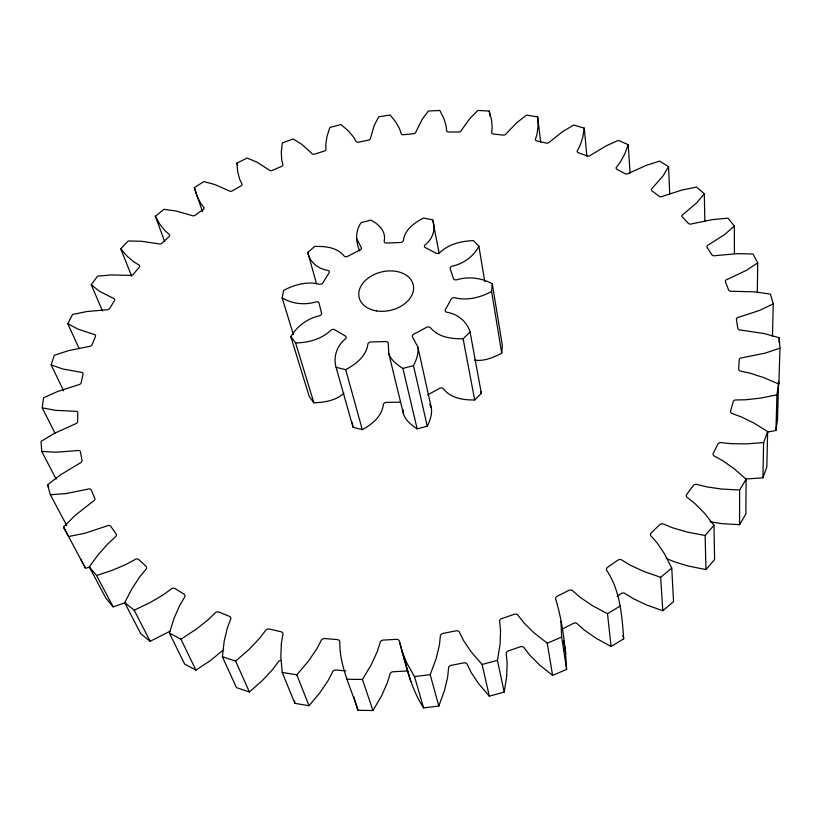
<?xml version="1.0" encoding="UTF-8"?>
<svg xmlns="http://www.w3.org/2000/svg" width="821" height="821" viewBox="0 0 821 821"><rect width="100%" height="100%" fill="white"/><g stroke="black" fill="none" stroke-linecap="round" stroke-linejoin="round"><path stroke-width="1.23" d="M710.011 521.817L722.223 523.665L739.557 524.701L739.629 490.034L746.104 479.207L734.148 468.719L722.798 460.735L714.988 456.425A3.099 2.412 1.2 0 1 713.316 453.254L717.882 444.099A3.089 2.391 1.2 0 1 721.823 442.683L731.203 443.679L746.217 443.884L763.612 442.591L767.635 431.548L753.945 423.092L741.332 416.924L732.886 413.794A3.038 2.309 1.1 0 1 730.618 410.993L733.153 401.767A3.027 2.289 1 0 1 736.673 399.95L745.94 399.755L760.472 398.134L776.953 394.819L778.544 383.92L763.633 377.568L750.22 373.237L741.425 371.277A2.976 2.217 0.6 0 1 738.654 368.906L739.208 359.875A2.966 2.186 0.5 0 1 742.225 357.74L764.792 353.225L779.95 348.166L779.232 337.698L763.612 333.449L740.922 330.093A2.915 2.114 -0.1 0 1 737.761 328.174L736.437 319.585A2.894 2.094 -0.2 0 1 738.91 317.214L759.712 310.359L773.249 303.862L770.416 294.082L754.52 291.855L731.973 291.27A2.843 2.022 -0.9 0 1 728.525 289.813L725.477 281.849A2.832 2.001 -1.2 0 1 727.385 279.335L746.032 270.53L757.721 262.894L752.99 254.007L737.237 253.668L715.358 255.629A2.781 1.94 -1.9 0 1 711.725 254.633L707.148 247.449A2.761 1.919 -2.2 0 1 708.472 244.874L724.686 234.508L734.374 226.032L728.001 218.17L712.731 219.566L691.97 223.805A2.709 1.858 -3 0 1 688.244 223.261L682.333 216.98A2.699 1.847 -3.3 0 1 683.093 214.394L696.66 202.859L704.295 193.818L696.516 187.096L682.015 190.041L662.742 196.27A2.648 1.796 -4.2 0 1 659.017 196.168L651.966 190.862A2.637 1.775 -4.4 0 1 652.172 188.337L662.999 175.971L668.561 166.632L659.632 161.101L646.137 165.421L628.629 173.354A2.596 1.734 -5.4 0 1 624.966 173.652L617.002 169.372A2.586 1.724 -5.6 0 1 616.684 166.961L620.327 162.096L624.709 154.112L628.219 144.691L618.367 140.391L606.072 145.892L590.556 155.251A2.545 1.683 -6.6 0 1 587.036 155.918L578.333 152.696A2.535 1.673 -6.8 0 1 577.522 150.438L580.108 145.44L582.766 137.405L584.275 128.107L573.725 125.049L562.765 131.545L549.423 142.064A2.504 1.642 -7.8 0 1 546.088 143.059L536.852 140.904A2.494 1.632 -8.1 0 1 535.59 138.841L537.108 133.813L538.073 125.9L537.652 116.91L526.61 115.084L517.117 122.401L506.075 133.802A2.463 1.601 -9 0 1 502.975 135.106L493.37 134.018A2.463 1.601 -9.3 0 1 491.697 132.181L492.169 127.234L491.502 119.579L489.224 111.051L477.894 110.445L469.961 118.409L461.31 130.457A2.442 1.58 -10.3 0 1 458.487 132.027L448.687 131.996A2.432 1.58 -10.5 0 1 446.634 130.416L446.08 125.623L443.843 118.378L439.81 110.445L428.357 111.051L422.066 119.497L415.888 131.945A2.422 1.56 -11.5 0 1 413.374 133.741L403.532 134.747A2.422 1.56 -11.8 0 1 401.151 133.443L399.611 128.907L395.866 122.185L390.17 115.002L378.779 116.767L374.171 125.541L370.517 138.154A2.412 1.56 -12.7 0 1 368.362 140.145L358.633 142.156A2.412 1.56 -13 0 1 355.955 141.161L353.461 136.953L348.289 130.878L341.054 124.556L329.868 127.46L327.015 136.399L325.814 144.127L325.916 148.95A2.422 1.56 -14 0 1 324.141 151.115L314.679 154.091A2.422 1.56 -14.2 0 1 311.744 153.414L301.83 144.311L293.148 138.965L282.352 142.957L281.295 151.916L281.665 159.52L282.773 164.179A2.432 1.57 -15.2 0 1 281.408 166.458L272.356 170.368A2.432 1.57 -15.5 0 1 269.216 170.029L257.189 162.281L247.193 158.053L236.941 163.092L237.71 171.897L239.67 179.235L241.764 183.637A2.442 1.591 -16.5 0 1 240.84 186.008L232.353 190.8A2.453 1.591 -16.7 0 1 229.059 190.811L215.071 184.612L203.885 181.585L194.361 187.619L196.978 196.116L200.529 203.044L203.608 207.097A2.473 1.611 -17.7 0 1 203.146 209.509L195.377 215.123A2.484 1.621 -18 0 1 191.97 215.513L176.207 211.028L163.995 209.334L155.354 216.303L164.652 241.415M746.104 479.207L745.868 514.008L739.557 524.701M757.311 292.912L757.721 262.894M745.981 479.002L762.925 477.791L763.612 442.591M767.635 431.548L766.835 466.862L762.925 477.791M772.458 336.292L773.249 303.862M767.286 432.185L775.937 430.461L776.953 394.819M779.088 342.665L779.232 337.698M778.544 383.92L777.487 419.634L775.937 430.461M779.95 348.166L778.883 384.125L778.729 381.816M474.62 360.101C484.123 361.599 493.411 357.361 501.734 353.276L502.37 345.662L492.292 283.779C481.342 277.826 468.432 276.225 456.414 279.869A2.802 1.991 -10.7 0 1 453.408 278.329L450.288 269.001A2.781 1.96 -10.8 0 1 451.858 266.291C463.29 263.787 473.419 256.757 478.889 246.321L473.512 240.645C461.248 241.056 448.646 244.032 439.553 252.858A2.75 1.919 -11.2 0 1 435.715 253.032L425.606 247.747A2.73 1.899 -11.6 0 1 424.837 245.161C432.616 239.219 436.197 229.08 432.646 219.833L423.503 218.037C414.338 222.85 404.702 229.572 403.337 240.789A2.72 1.878 -12.4 0 1 400.084 242.523L386.865 243.006A2.709 1.868 -12.8 0 1 384.115 241.497C386.486 231.573 378.892 224.061 370.825 220.11L361.168 222.635C355.041 231.081 355.77 241.754 359.66 251.01M501.734 353.276L491.584 291.455L492.292 283.779M280.454 660.392A3.099 2.586 -26.4 0 0 278.032 662.27L272.562 669.577L262.494 680.393L249.389 691.98L236.448 687.618L222.388 656.738L224.184 641.191L227.355 627.993L230.414 619.834A3.161 2.555 -26.7 0 0 229.398 616.345L218.93 612.056A3.151 2.535 -26.9 0 0 214.712 613.379L207.908 619.947L195.952 629.379L180.918 639.169L169.393 633.063L174.165 617.987L179.758 605.385L184.243 597.75A3.12 2.453 -27.5 0 0 183.996 594.168L175.037 588.544A3.11 2.432 -27.5 0 0 170.83 589.293L163.174 594.856L150.14 602.563L134.213 610.177L124.7 602.635L132.109 588.441L139.796 576.783L145.491 569.836A3.068 2.36 -27.6 0 0 145.964 566.285L138.739 559.563A3.058 2.34 -27.6 0 0 134.675 559.748L126.455 564.222L112.836 570.092L96.57 575.49L89.243 566.829L98.889 553.857L108.31 543.389L114.961 537.293A3.007 2.258 -27.3 0 0 116.089 533.855L110.712 526.302A2.997 2.237 -27.2 0 0 106.904 525.963L84.645 533.332L68.574 536.534L63.504 527.092L74.927 515.588L93.04 501.354A2.945 2.165 -26.7 0 0 94.764 498.111L91.264 489.993A2.935 2.135 -26.5 0 0 87.806 489.183L65.793 493.616L50.358 494.735L47.526 484.831L60.302 474.959L79.791 463.218A2.873 2.063 -25.9 0 0 82.028 460.242L80.376 451.817A2.863 2.042 -25.7 0 0 77.338 450.585L56.156 452.227L41.727 451.417L41.05 441.349L54.73 433.211L75.019 424.036A2.812 1.981 -24.9 0 0 77.667 421.378L77.779 412.871A2.791 1.96 -24.7 0 0 75.214 411.29L55.346 410.336L42.21 407.801L43.544 397.805L57.737 391.443L78.262 384.833A2.74 1.899 -23.9 0 0 81.238 382.524L83.013 374.14A2.73 1.878 -23.6 0 0 80.951 372.272L62.765 368.978L51.138 364.914L54.319 355.226L68.666 350.618L88.955 346.493A2.679 1.827 -22.8 0 0 92.168 344.563L95.462 336.487A2.668 1.806 -22.5 0 0 93.912 334.404L77.718 329.016L67.763 323.659L72.597 314.453L86.78 311.549L106.422 309.804A2.617 1.765 -21.6 0 0 109.778 308.265L114.437 300.63A2.607 1.745 -21.3 0 0 113.401 298.382L99.413 291.198L91.234 284.754L97.525 276.184L111.276 274.912L129.903 275.404A2.566 1.704 -20.4 0 0 133.351 274.255L139.201 267.194A2.555 1.693 -20.1 0 0 138.687 264.844L133.731 261.776L127.06 256.131L120.708 248.804L128.271 240.984L141.345 241.251L158.679 243.827A2.525 1.663 -19.2 0 0 162.127 243.067L169.023 236.684A2.514 1.652 -18.9 0 0 169.003 234.283L164.959 230.67L159.838 224.297L155.354 216.303M222.388 656.738L235.637 661.1L249.174 649.319L259.569 638.338L265.234 630.918A3.181 2.617 -25.6 0 1 269.309 629.019L281.018 631.76A3.192 2.637 -25.1 0 1 282.793 635.043L281.346 643.49L280.833 656.913L282.229 672.44L296.812 674.821L308.275 661.316L316.67 649.062L320.929 641.006A3.202 2.689 -23.2 0 1 324.716 638.564L337.287 639.6A3.212 2.699 -22.5 0 1 339.791 642.556C339.627 666.334 351.049 688.06 357.956 710.268L372.95 710.555L362.441 679.48L371.328 664.641L377.321 651.484L379.979 643.007A3.212 2.74 -19.6 0 1 383.335 640.093L396.338 639.333A3.222 2.75 -18.7 0 1 399.488 641.868C405.677 664.466 410.664 687.977 423.595 707.897L438.825 706.009L444.489 690.523L447.671 677.068L448.533 668.571A3.13 2.73 -15.2 0 1 451.222 665.328L463.834 662.855A3.13 2.74 -14 0 1 467.447 664.866L471.151 672.471L478.715 683.821L489.306 696.136L504.197 692.124L506.711 676.288L507.152 662.793L506.28 654.429A3.13 2.73 -9.9 0 1 508.302 650.909L520.401 646.753A3.13 2.73 -8.8 0 1 524.424 648.19L529.678 655.035L539.541 664.969L552.595 675.385L566.593 669.413C565.423 646.065 562.59 622.39 555.971 599.946A3.212 2.73 -5.8 0 1 557.315 596.21L568.799 590.422A3.212 2.72 -5 0 1 573.191 591.253L579.965 597.175L592.054 605.446L607.489 613.718L611.111 646.507L623.703 638.82C622.01 615.596 620.224 591.069 607.13 570.995A3.202 2.668 -2.5 0 1 607.684 567.239L617.813 560.158A3.192 2.658 -2 0 1 622.318 560.363L630.2 565.146L643.808 571.447L660.669 577.307L671.742 568.091L664.712 554.165L657.169 542.979L651.474 536.493A3.181 2.596 -0.4 0 1 651.238 532.819L659.694 524.732A3.171 2.576 -0.1 0 1 664.148 524.342L672.861 527.882L687.454 532.121L705.106 535.508L713.983 525.286L704.254 512.94L694.607 503.252L687.711 497.803A3.14 2.504 0.7 0 1 686.725 494.345L693.293 485.56A3.13 2.484 0.9 0 1 697.552 484.626L706.758 486.884L721.813 489.059L739.629 490.034M504.197 692.124L497.444 660.33L500.071 644.28L500.564 630.6L499.691 622.133A3.222 2.761 -10.2 0 1 501.795 618.562L514.244 614.313A3.222 2.761 -9.1 0 1 518.369 615.75L523.747 622.667L533.855 632.683L547.258 643.192L552.595 675.385M293.384 334.629L282.147 297.838L283.727 290.326C294.708 284.569 307.28 281.121 319.646 284.24A2.75 1.919 -15.3 0 0 323.053 282.527L328.913 273.044A2.74 1.909 -15 0 0 328.184 270.448C318.363 269.083 309.784 262.351 307.772 252.447L314.689 246.454C325.301 246.136 337.144 247.265 344.338 256.214A2.72 1.878 -14.2 0 0 348.083 256.121L359.711 250.107A2.709 1.868 -13.7 0 0 361.261 247.47L356.601 238.562M438.825 706.009L430.173 674.636L436.064 658.924L439.389 645.285L440.302 636.675A3.222 2.771 -15 0 1 443.083 633.381L456.045 630.826A3.222 2.771 -14 0 1 459.75 632.847L463.537 640.534L471.264 652.007L482.101 664.456L489.306 696.136M282.147 297.838C292.389 304.068 304.858 305.299 316.301 301.82A2.791 1.97 -15.7 0 1 319.112 303.38L321.463 312.934A2.802 1.991 -15.7 0 1 319.697 315.736C307.567 318.404 297.14 326.029 290.829 336.672L295.601 342.932C308.46 342.685 321.555 339.268 331.068 330.083A2.843 2.042 -15.4 0 1 334.978 329.929L345.025 335.81A2.853 2.063 -15.2 0 1 345.692 338.652C337.021 345.477 333.049 356.714 336.087 367.326L345.723 369.655C355.945 364.124 366.34 356.293 367.941 343.845A2.873 2.094 -14.2 0 1 371.41 341.936L385.357 341.598A2.873 2.104 -13.7 0 1 388.271 343.342L388.733 353.307L403.439 413.815C405.502 420.547 411.506 425.145 417.15 428.88L427.269 426.202C430.019 420.568 432.308 414.256 431.353 407.904L417.879 347.109L412.532 336.959A2.873 2.104 -12.5 0 1 414.102 334.034L426.243 327.517A2.873 2.094 -12 0 1 430.235 327.466C438.25 337.308 451.273 339.001 463.106 338.745L470.094 332.053C466.913 321.309 457.513 313.817 446.491 312.165A2.853 2.063 -11.1 0 1 445.536 309.404L450.975 299.47A2.832 2.042 -10.9 0 1 454.393 297.695C467.18 300.897 480.275 297.623 491.584 291.455M427.269 426.202L413.486 365.632C416.37 359.967 418.833 353.574 417.879 347.109M372.95 710.555L381.519 695.941L387.296 682.969L389.852 674.616A3.13 2.709 -20.1 0 1 393.095 671.752L405.748 671.055A3.13 2.72 -19.1 0 1 408.417 672.214M282.229 672.44L294.842 703.33L309.045 705.732L320.128 692.442L328.236 680.373L332.341 672.43A3.12 2.658 -23.9 0 1 336.015 670.039L345.815 670.89M666.118 558.372L674.595 561.903L688.798 566.162L705.978 569.579L714.609 559.501L713.983 525.286M427.628 394.911L439.235 388.549A2.75 2.083 -11.9 0 1 443.063 388.518C450.647 398.195 463.208 400.155 474.692 399.96L481.352 393.382L470.094 332.053M223.733 649.606L210.494 660.505L195.921 670.131L184.633 664.056L169.393 633.063M617.125 596.405L621.066 593.614A3.11 2.627 -1.2 0 1 625.448 593.84L633.135 598.591L646.373 604.882L662.783 610.732L673.548 601.66L671.742 568.091M343.927 393.197C335.871 400.72 324.459 402.352 313.899 402.803L309.25 396.564L290.829 336.672M607.489 613.718L620.45 605.888M169.855 631.298L150.151 641.304L140.812 633.802L124.7 602.635M336.087 367.326L353.03 427.289L362.297 429.67C372.2 424.231 382.052 416.37 383.397 404.271A2.75 2.083 -14.3 0 1 386.712 402.413L400.094 402.177M562.272 629.04L573.427 623.355A3.12 2.689 -4.3 0 1 577.707 624.196L584.306 630.066L596.087 638.276L611.111 646.507M547.258 643.192L561.667 637.086L560.948 621.24M89.243 566.829L105.919 598.242L113.144 606.842L125.582 602.686M482.101 664.456L497.444 660.33M388.733 353.307C390.868 360.162 397.107 364.709 402.906 368.413L413.486 365.632M80.437 558.762L85.466 568.142L90.289 567.188M401.541 650.088L406.621 662.639L414.502 676.607L430.173 674.636M347.037 679.244L362.441 679.48M429.773 404.353L431.353 407.904M63.504 527.092L85.466 568.142M47.526 484.831L48.696 487.038M50.358 494.735L66.717 525.512M96.57 575.49L113.144 606.842M41.727 451.417L56.156 479.136M134.213 610.177L150.151 641.304M42.21 407.801L55.161 433.498M180.918 639.169L195.921 670.131M51.138 364.914L63.638 390.817M67.763 323.659L79.165 348.597M235.637 661.1L249.389 691.98M91.234 284.754L102.512 310.995M120.708 248.804L131.668 276.154M296.812 674.821L309.045 705.732M480.644 391.535L481.352 393.382M194.361 187.619L202.52 211.685M353.687 696.588L357.956 710.268M236.941 163.092L237.69 165.514M295.601 342.932L313.899 402.803M399.488 641.868L410.869 681.676M414.502 676.607L423.595 707.897M307.772 252.447L316.578 283.933M345.723 369.655L362.297 429.67M622.8 635.372L623.703 638.82M402.906 368.413L417.15 428.88M353.03 427.289L352.291 422.312M432.646 219.833L439.112 253.155M463.106 338.745L474.692 399.96M563.545 640.667L565.864 653.762M478.889 246.321L484.821 281.736M561.667 637.086L566.593 669.413M489.224 111.051L489.973 116.069M537.652 116.91L540.67 142.187M294.616 700.97L294.842 703.33M584.275 128.107L586.851 156.113M628.219 144.691L630.107 173.139M660.669 577.307L662.783 610.732M403.244 410.11L403.439 413.815M668.561 166.632L669.72 193.992M705.106 535.508L705.978 569.579M704.295 193.818L704.859 221.29M734.374 226.032L734.426 253.556M376.47 310.892A27.781 19.714 -13.2 0 0 413.25 284.836A27.781 19.714 -13.2 0 0 368.845 277.601A27.781 19.714 -13.2 0 0 376.47 310.892"/></g></svg>
